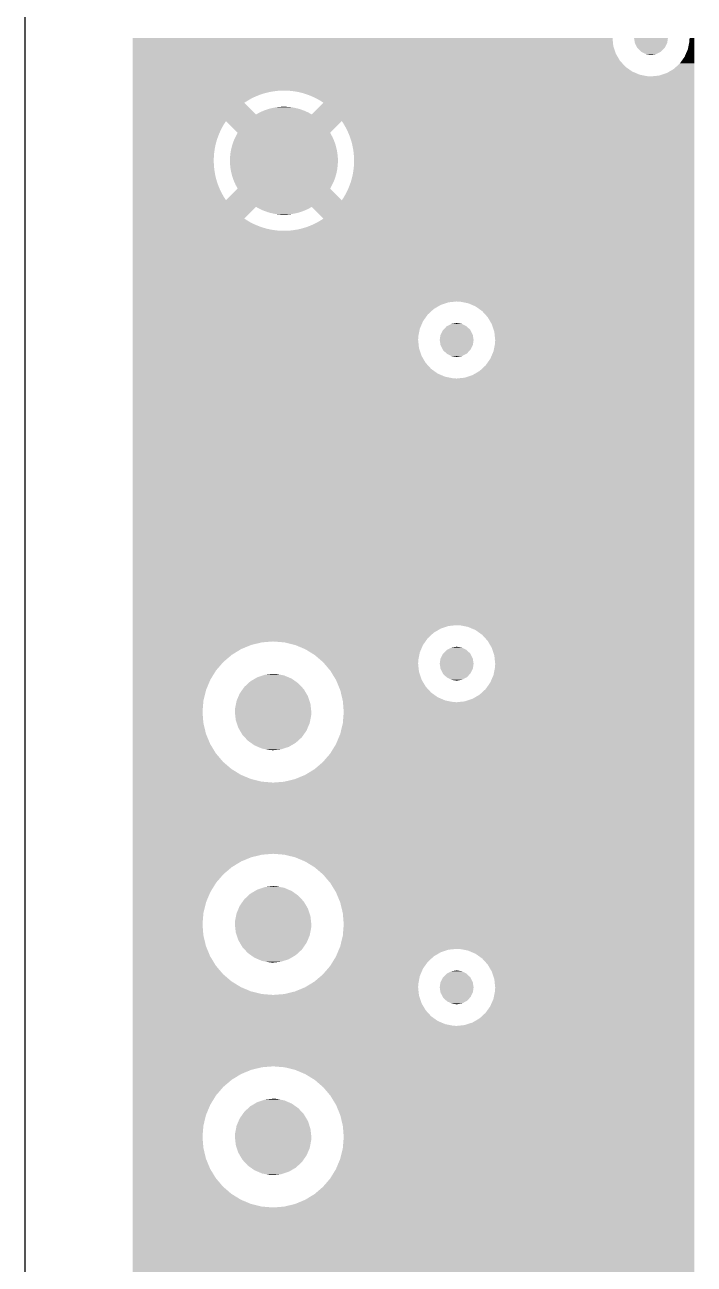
# Model space of a CAD drawing. Extents: x 295 to 953, y 10 to 290.
# Drawn here: x 580.48 to 596.23, y 199.12 to 228.3 of the extents above; entities that cross this region are included whole.
import ezdxf

# ---------------------------------------------------------------- set-up
doc = ezdxf.new("R2010")
doc.units = 0
doc.header["$LTSCALE"] = 5
doc.header["$MEASUREMENT"] = 0
doc.layers.add('FROMC1', color=7, linetype='CONTINUOUS')

msp = doc.modelspace()

# ---------------------------------------------------------------- linework, layer by layer
at = {"layer": 'FROMC1'}
msp.add_line((580.478, 263.995), (580.478, 75.999), dxfattribs=at)
msp.add_line((580.478, 263.995), (580.478, 75.999), dxfattribs=at)
for points in [[(583.018, 227.797), (583.018, 227.988), (594.323, 227.797), (594.303, 227.988)], [(583.018, 227.988), (583.018, 227.988), (594.303, 227.988), (594.302, 227.988)], [(594.829, 227.873), (594.811, 227.988), (595.591, 227.873), (595.608, 227.988)], [(596.076, 227.72), (596.113, 227.908), (596.226, 227.72), (596.226, 227.908)], [(596.113, 227.908), (596.116, 227.988), (596.226, 227.908), (596.226, 227.988)], [(596.116, 227.988), (596.117, 227.988), (596.226, 227.988), (596.225, 227.988)], [(583.018, 227.615), (583.018, 227.797), (594.383, 227.615), (594.323, 227.797)], [(583.018, 227.449), (583.018, 227.615), (594.48, 227.449), (594.383, 227.615)], [(594.831, 227.862), (594.829, 227.873), (595.586, 227.862), (595.591, 227.873)], [(594.885, 227.759), (594.831, 227.862), (595.536, 227.759), (595.586, 227.862)], [(594.89, 227.75), (594.885, 227.759), (595.527, 227.75), (595.536, 227.759)], [(594.974, 227.668), (594.89, 227.75), (595.447, 227.668), (595.527, 227.75)], [(594.981, 227.661), (594.974, 227.668), (595.435, 227.661), (595.447, 227.668)], [(595.088, 227.609), (594.981, 227.661), (595.335, 227.609), (595.435, 227.661)], [(595.095, 227.606), (595.088, 227.609), (595.314, 227.606), (595.335, 227.609)], [(595.21, 227.589), (595.095, 227.606), (595.21, 227.589), (595.314, 227.606)], [(596, 227.544), (596.076, 227.72), (596.226, 227.544), (596.226, 227.72)], [(583.018, 227.308), (583.018, 227.449), (594.609, 227.308), (594.48, 227.449)], [(583.018, 227.197), (583.018, 227.308), (594.766, 227.197), (594.609, 227.308)], [(595.748, 227.258), (595.889, 227.388), (596.226, 227.258), (596.226, 227.388)], [(595.889, 227.388), (596, 227.544), (596.226, 227.388), (596.226, 227.544)], [(583.018, 227.122), (583.018, 227.197), (594.942, 227.122), (594.766, 227.197)], [(583.018, 227.085), (583.018, 227.122), (595.13, 227.085), (594.942, 227.122)], [(583.018, 227.081), (583.018, 227.085), (595.21, 227.081), (595.13, 227.085)], [(583.018, 226.748), (583.018, 227.081), (596.226, 226.748), (596.226, 227.081)], [(595.21, 227.081), (595.4, 227.101), (596.226, 227.081), (596.226, 227.101)], [(595.4, 227.101), (595.582, 227.161), (596.226, 227.101), (596.226, 227.161)], [(595.582, 227.161), (595.748, 227.258), (596.226, 227.161), (596.226, 227.258)], [(583.018, 226.747), (583.018, 226.748), (586.499, 226.747), (586.581, 226.748)], [(583.018, 226.741), (583.018, 226.747), (586.417, 226.741), (586.499, 226.747)], [(583.018, 226.731), (583.018, 226.741), (586.336, 226.731), (586.417, 226.741)], [(583.018, 226.717), (583.018, 226.731), (586.255, 226.717), (586.336, 226.731)], [(583.018, 226.7), (583.018, 226.717), (586.175, 226.7), (586.255, 226.717)], [(586.663, 226.746), (586.581, 226.748), (596.226, 226.746), (596.226, 226.748)], [(586.744, 226.74), (586.663, 226.746), (596.226, 226.74), (596.226, 226.746)], [(586.825, 226.729), (586.744, 226.74), (596.226, 226.729), (596.226, 226.74)], [(586.906, 226.715), (586.825, 226.729), (596.226, 226.715), (596.226, 226.729)], [(586.986, 226.696), (586.906, 226.715), (596.226, 226.696), (596.226, 226.715)], [(583.018, 226.678), (583.018, 226.7), (586.096, 226.678), (586.175, 226.7)], [(583.018, 226.652), (583.018, 226.678), (586.018, 226.652), (586.096, 226.678)], [(583.018, 226.623), (583.018, 226.652), (585.942, 226.623), (586.018, 226.652)], [(583.018, 226.59), (583.018, 226.623), (585.867, 226.59), (585.942, 226.623)], [(583.018, 226.553), (583.018, 226.59), (585.794, 226.553), (585.867, 226.59)], [(583.018, 226.512), (583.018, 226.553), (585.723, 226.512), (585.794, 226.553)], [(583.018, 226.468), (583.018, 226.512), (585.654, 226.468), (585.723, 226.512)], [(583.018, 226.46), (583.018, 226.468), (585.642, 226.46), (585.654, 226.468)], [(583.018, 226.185), (583.018, 226.46), (585.917, 226.185), (585.642, 226.46)], [(587.065, 226.674), (586.986, 226.696), (596.226, 226.674), (596.226, 226.696)], [(587.142, 226.647), (587.065, 226.674), (596.226, 226.647), (596.226, 226.674)], [(587.218, 226.617), (587.142, 226.647), (596.226, 226.617), (596.226, 226.647)], [(587.293, 226.583), (587.218, 226.617), (596.226, 226.583), (596.226, 226.617)], [(587.23, 226.185), (587.505, 226.46), (596.226, 226.185), (596.226, 226.46)], [(587.366, 226.546), (587.293, 226.583), (596.226, 226.546), (596.226, 226.583)], [(587.437, 226.505), (587.366, 226.546), (596.226, 226.505), (596.226, 226.546)], [(587.505, 226.46), (587.437, 226.505), (596.226, 226.46), (596.226, 226.505)], [(583.018, 226.029), (583.018, 226.185), (596.226, 226.029), (596.226, 226.185)], [(585.917, 226.185), (585.93, 226.192), (587.23, 226.185), (587.217, 226.192)], [(585.93, 226.192), (585.981, 226.22), (587.217, 226.192), (587.167, 226.22)], [(585.981, 226.22), (585.992, 226.227), (587.167, 226.22), (587.154, 226.227)], [(585.992, 226.227), (586.045, 226.252), (587.154, 226.227), (587.103, 226.252)], [(586.045, 226.252), (586.057, 226.258), (587.103, 226.252), (587.089, 226.258)], [(586.057, 226.258), (586.111, 226.28), (587.089, 226.258), (587.037, 226.28)], [(586.111, 226.28), (586.124, 226.285), (587.037, 226.28), (587.023, 226.285)], [(586.124, 226.285), (586.179, 226.304), (587.023, 226.285), (586.969, 226.304)], [(586.179, 226.304), (586.192, 226.309), (586.969, 226.304), (586.954, 226.309)], [(586.192, 226.309), (586.248, 226.325), (586.954, 226.309), (586.9, 226.325)], [(586.248, 226.325), (586.261, 226.328), (586.9, 226.325), (586.885, 226.328)], [(586.261, 226.328), (586.318, 226.341), (586.885, 226.328), (586.83, 226.341)], [(586.318, 226.341), (586.331, 226.344), (586.83, 226.341), (586.815, 226.344)], [(586.331, 226.344), (586.389, 226.354), (586.815, 226.344), (586.76, 226.354)], [(586.389, 226.354), (586.402, 226.356), (586.76, 226.354), (586.743, 226.356)], [(586.402, 226.356), (586.462, 226.362), (586.743, 226.356), (586.688, 226.362)], [(586.462, 226.362), (586.473, 226.363), (586.688, 226.362), (586.669, 226.363)], [(586.473, 226.363), (586.537, 226.367), (586.669, 226.363), (586.617, 226.367)], [(586.537, 226.367), (586.545, 226.367), (586.617, 226.367), (586.545, 226.367)], [(583.018, 225.961), (583.018, 226.029), (585.166, 225.961), (585.211, 226.029)], [(583.018, 225.89), (583.018, 225.961), (585.125, 225.89), (585.166, 225.961)], [(583.018, 225.817), (583.018, 225.89), (585.088, 225.817), (585.125, 225.89)], [(585.486, 225.754), (585.211, 226.029), (587.661, 225.754), (587.936, 226.029)], [(587.985, 225.954), (587.936, 226.029), (596.226, 225.954), (596.226, 226.029)], [(588.025, 225.883), (587.985, 225.954), (596.226, 225.883), (596.226, 225.954)], [(588.063, 225.81), (588.025, 225.883), (596.226, 225.81), (596.226, 225.883)], [(583.018, 225.742), (583.018, 225.817), (585.054, 225.742), (585.088, 225.817)], [(583.018, 225.666), (583.018, 225.742), (585.024, 225.666), (585.054, 225.742)], [(583.018, 225.589), (583.018, 225.666), (584.997, 225.589), (585.024, 225.666)], [(583.018, 225.51), (583.018, 225.589), (584.975, 225.51), (584.997, 225.589)], [(585.377, 225.52), (585.391, 225.561), (587.771, 225.52), (587.756, 225.561)], [(585.391, 225.561), (585.402, 225.587), (587.756, 225.561), (587.745, 225.587)], [(585.402, 225.587), (585.419, 225.627), (587.745, 225.587), (587.727, 225.627)], [(585.419, 225.627), (585.432, 225.653), (587.727, 225.627), (587.716, 225.653)], [(585.432, 225.653), (585.451, 225.691), (587.716, 225.653), (587.696, 225.691)], [(585.451, 225.691), (585.465, 225.717), (587.696, 225.691), (587.682, 225.717)], [(585.465, 225.717), (585.486, 225.754), (587.682, 225.717), (587.661, 225.754)], [(588.096, 225.736), (588.063, 225.81), (596.226, 225.736), (596.226, 225.81)], [(588.126, 225.659), (588.096, 225.736), (596.226, 225.659), (596.226, 225.736)], [(588.152, 225.582), (588.126, 225.659), (596.226, 225.582), (596.226, 225.659)], [(588.174, 225.503), (588.152, 225.582), (596.226, 225.503), (596.226, 225.582)], [(583.018, 225.43), (583.018, 225.51), (584.956, 225.43), (584.975, 225.51)], [(583.018, 225.349), (583.018, 225.43), (584.942, 225.349), (584.956, 225.43)], [(583.018, 225.268), (583.018, 225.349), (584.931, 225.268), (584.942, 225.349)], [(583.018, 225.187), (583.018, 225.268), (584.925, 225.187), (584.931, 225.268)], [(585.312, 225.241), (585.317, 225.284), (587.835, 225.241), (587.829, 225.284)], [(585.317, 225.284), (585.322, 225.312), (587.829, 225.284), (587.825, 225.312)], [(585.322, 225.312), (585.33, 225.354), (587.825, 225.312), (587.817, 225.354)], [(585.33, 225.354), (585.336, 225.382), (587.817, 225.354), (587.811, 225.382)], [(585.336, 225.382), (585.346, 225.424), (587.811, 225.382), (587.8, 225.424)], [(585.346, 225.424), (585.355, 225.452), (587.8, 225.424), (587.793, 225.452)], [(585.355, 225.452), (585.367, 225.493), (587.793, 225.452), (587.78, 225.493)], [(585.367, 225.493), (585.377, 225.52), (587.78, 225.493), (587.771, 225.52)], [(588.192, 225.423), (588.174, 225.503), (596.226, 225.423), (596.226, 225.503)], [(588.206, 225.342), (588.192, 225.423), (596.226, 225.342), (596.226, 225.423)], [(588.216, 225.261), (588.206, 225.342), (596.226, 225.261), (596.226, 225.342)], [(588.223, 225.179), (588.216, 225.261), (596.226, 225.179), (596.226, 225.261)], [(583.018, 225.097), (583.018, 225.187), (584.923, 225.097), (584.925, 225.187)], [(583.018, 225.016), (583.018, 225.097), (584.925, 225.016), (584.923, 225.097)], [(583.018, 224.934), (583.018, 225.016), (584.931, 224.934), (584.925, 225.016)], [(585.304, 225.141), (585.306, 225.169), (587.842, 225.141), (587.842, 225.169)], [(585.304, 225.097), (585.304, 225.141), (587.844, 225.097), (587.842, 225.141)], [(585.305, 225.054), (585.304, 225.097), (587.843, 225.054), (587.844, 225.097)], [(585.306, 225.026), (585.305, 225.054), (587.841, 225.026), (587.843, 225.054)], [(585.306, 225.169), (585.309, 225.212), (587.842, 225.169), (587.838, 225.212)], [(585.309, 224.983), (585.306, 225.026), (587.838, 224.983), (587.841, 225.026)], [(585.309, 225.212), (585.312, 225.241), (587.838, 225.212), (587.835, 225.241)], [(585.312, 224.954), (585.309, 224.983), (587.835, 224.954), (587.838, 224.983)], [(588.216, 224.927), (588.222, 225.008), (596.226, 224.927), (596.226, 225.008)], [(588.222, 225.008), (588.225, 225.097), (596.226, 225.008), (596.226, 225.097)], [(588.225, 225.097), (588.223, 225.179), (596.226, 225.097), (596.226, 225.179)], [(583.018, 224.853), (583.018, 224.934), (584.941, 224.853), (584.931, 224.934)], [(583.018, 224.772), (583.018, 224.853), (584.955, 224.772), (584.941, 224.853)], [(583.018, 224.692), (583.018, 224.772), (584.973, 224.692), (584.955, 224.772)], [(583.018, 224.613), (583.018, 224.692), (584.995, 224.613), (584.973, 224.692)], [(585.318, 224.911), (585.312, 224.954), (587.83, 224.911), (587.835, 224.954)], [(585.322, 224.883), (585.318, 224.911), (587.825, 224.883), (587.83, 224.911)], [(585.33, 224.841), (585.322, 224.883), (587.817, 224.841), (587.825, 224.883)], [(585.336, 224.813), (585.33, 224.841), (587.811, 224.813), (587.817, 224.841)], [(585.347, 224.771), (585.336, 224.813), (587.801, 224.771), (587.811, 224.813)], [(585.354, 224.743), (585.347, 224.771), (587.793, 224.743), (587.801, 224.771)], [(585.367, 224.702), (585.354, 224.743), (587.78, 224.702), (587.793, 224.743)], [(585.376, 224.675), (585.367, 224.702), (587.771, 224.675), (587.78, 224.702)], [(585.392, 224.634), (585.376, 224.675), (587.756, 224.634), (587.771, 224.675)], [(588.15, 224.606), (588.172, 224.685), (596.226, 224.606), (596.226, 224.685)], [(588.172, 224.685), (588.191, 224.765), (596.226, 224.685), (596.226, 224.765)], [(588.191, 224.765), (588.205, 224.846), (596.226, 224.765), (596.226, 224.846)], [(588.205, 224.846), (588.216, 224.927), (596.226, 224.846), (596.226, 224.927)], [(583.018, 224.536), (583.018, 224.613), (585.021, 224.536), (584.995, 224.613)], [(583.018, 224.459), (583.018, 224.536), (585.051, 224.459), (585.021, 224.536)], [(583.018, 224.385), (583.018, 224.459), (585.084, 224.385), (585.051, 224.459)], [(583.018, 224.312), (583.018, 224.385), (585.122, 224.312), (585.084, 224.385)], [(585.211, 224.166), (585.486, 224.441), (587.936, 224.166), (587.661, 224.441)], [(585.402, 224.608), (585.392, 224.634), (587.745, 224.608), (587.756, 224.634)], [(585.42, 224.568), (585.402, 224.608), (587.728, 224.568), (587.745, 224.608)], [(585.431, 224.542), (585.42, 224.568), (587.715, 224.542), (587.728, 224.568)], [(585.451, 224.504), (585.431, 224.542), (587.696, 224.504), (587.715, 224.542)], [(585.465, 224.478), (585.451, 224.504), (587.682, 224.478), (587.696, 224.504)], [(585.486, 224.441), (585.465, 224.478), (587.661, 224.441), (587.682, 224.478)], [(588.022, 224.305), (588.06, 224.378), (596.226, 224.305), (596.226, 224.378)], [(588.06, 224.378), (588.093, 224.453), (596.226, 224.378), (596.226, 224.453)], [(588.093, 224.453), (588.124, 224.529), (596.226, 224.453), (596.226, 224.529)], [(588.124, 224.529), (588.15, 224.606), (596.226, 224.529), (596.226, 224.606)], [(583.018, 224.24), (583.018, 224.312), (585.162, 224.24), (585.122, 224.312)], [(583.018, 224.166), (583.018, 224.24), (585.211, 224.166), (585.162, 224.24)], [(583.018, 224.01), (583.018, 224.166), (596.226, 224.01), (596.226, 224.166)], [(587.936, 224.166), (587.981, 224.234), (596.226, 224.166), (596.226, 224.234)], [(587.981, 224.234), (588.022, 224.305), (596.226, 224.234), (596.226, 224.305)], [(583.018, 223.735), (583.018, 224.01), (585.642, 223.735), (585.917, 224.01)], [(585.93, 224.003), (585.917, 224.01), (587.218, 224.003), (587.23, 224.01)], [(585.98, 223.975), (585.93, 224.003), (587.167, 223.975), (587.218, 224.003)], [(585.993, 223.968), (585.98, 223.975), (587.155, 223.968), (587.167, 223.975)], [(586.044, 223.943), (585.993, 223.968), (587.102, 223.943), (587.155, 223.968)], [(586.058, 223.937), (586.044, 223.943), (587.09, 223.937), (587.102, 223.943)], [(586.11, 223.915), (586.058, 223.937), (587.036, 223.915), (587.09, 223.937)], [(586.125, 223.91), (586.11, 223.915), (587.023, 223.91), (587.036, 223.915)], [(586.178, 223.891), (586.125, 223.91), (586.968, 223.891), (587.023, 223.91)], [(586.193, 223.886), (586.178, 223.891), (586.956, 223.886), (586.968, 223.891)], [(586.247, 223.87), (586.193, 223.886), (586.899, 223.87), (586.956, 223.886)], [(586.262, 223.867), (586.247, 223.87), (586.886, 223.867), (586.899, 223.87)], [(586.317, 223.854), (586.262, 223.867), (586.829, 223.854), (586.886, 223.867)], [(586.333, 223.851), (586.317, 223.854), (586.816, 223.851), (586.829, 223.854)], [(586.388, 223.841), (586.333, 223.851), (586.758, 223.841), (586.816, 223.851)], [(586.404, 223.839), (586.388, 223.841), (586.746, 223.839), (586.758, 223.841)], [(586.459, 223.833), (586.404, 223.839), (586.685, 223.833), (586.746, 223.839)], [(586.478, 223.831), (586.459, 223.833), (586.674, 223.831), (586.685, 223.833)], [(586.531, 223.828), (586.478, 223.831), (586.61, 223.828), (586.674, 223.831)], [(586.602, 223.828), (586.531, 223.828), (586.602, 223.828), (586.61, 223.828)], [(587.505, 223.735), (587.23, 224.01), (596.226, 223.735), (596.226, 224.01)], [(583.018, 223.69), (583.018, 223.735), (585.71, 223.69), (585.642, 223.735)], [(583.018, 223.649), (583.018, 223.69), (585.781, 223.649), (585.71, 223.69)], [(583.018, 223.611), (583.018, 223.649), (585.854, 223.611), (585.781, 223.649)], [(583.018, 223.578), (583.018, 223.611), (585.929, 223.578), (585.854, 223.611)], [(583.018, 223.548), (583.018, 223.578), (586.005, 223.548), (585.929, 223.578)], [(583.018, 223.521), (583.018, 223.548), (586.082, 223.521), (586.005, 223.548)], [(583.018, 223.499), (583.018, 223.521), (586.161, 223.499), (586.082, 223.521)], [(586.972, 223.495), (587.051, 223.517), (596.226, 223.495), (596.226, 223.517)], [(587.051, 223.517), (587.129, 223.543), (596.226, 223.517), (596.226, 223.543)], [(587.129, 223.543), (587.205, 223.572), (596.226, 223.543), (596.226, 223.572)], [(587.205, 223.572), (587.28, 223.605), (596.226, 223.572), (596.226, 223.605)], [(587.28, 223.605), (587.353, 223.642), (596.226, 223.605), (596.226, 223.642)], [(587.353, 223.642), (587.424, 223.683), (596.226, 223.642), (596.226, 223.683)], [(587.424, 223.683), (587.494, 223.727), (596.226, 223.683), (596.226, 223.727)], [(587.494, 223.727), (587.505, 223.735), (596.226, 223.727), (596.226, 223.735)], [(583.018, 223.48), (583.018, 223.499), (586.241, 223.48), (586.161, 223.499)], [(583.018, 223.466), (583.018, 223.48), (586.322, 223.466), (586.241, 223.48)], [(583.018, 223.455), (583.018, 223.466), (586.403, 223.455), (586.322, 223.466)], [(583.018, 223.449), (583.018, 223.455), (586.485, 223.449), (586.403, 223.455)], [(583.018, 223.446), (583.018, 223.449), (586.566, 223.446), (586.485, 223.449)], [(583.018, 221.783), (583.018, 223.446), (596.226, 221.783), (596.226, 223.446)], [(586.566, 223.446), (586.648, 223.448), (596.226, 223.446), (596.226, 223.448)], [(586.648, 223.448), (586.73, 223.454), (596.226, 223.448), (596.226, 223.454)], [(586.73, 223.454), (586.811, 223.464), (596.226, 223.454), (596.226, 223.464)], [(586.811, 223.464), (586.892, 223.477), (596.226, 223.464), (596.226, 223.477)], [(586.892, 223.477), (586.972, 223.495), (596.226, 223.477), (596.226, 223.495)], [(583.018, 221.763), (583.018, 221.783), (590.447, 221.763), (590.638, 221.783)], [(583.018, 221.703), (583.018, 221.763), (590.265, 221.703), (590.447, 221.763)], [(590.717, 221.779), (590.638, 221.783), (596.226, 221.779), (596.226, 221.783)], [(590.906, 221.742), (590.717, 221.779), (596.226, 221.742), (596.226, 221.779)], [(583.018, 221.606), (583.018, 221.703), (590.099, 221.606), (590.265, 221.703)], [(583.018, 221.476), (583.018, 221.606), (589.958, 221.476), (590.099, 221.606)], [(583.018, 221.32), (583.018, 221.476), (589.847, 221.32), (589.958, 221.476)], [(591.082, 221.667), (590.906, 221.742), (596.226, 221.667), (596.226, 221.742)], [(591.238, 221.556), (591.082, 221.667), (596.226, 221.556), (596.226, 221.667)], [(591.367, 221.414), (591.238, 221.556), (596.226, 221.414), (596.226, 221.556)], [(583.018, 221.144), (583.018, 221.32), (589.771, 221.144), (589.847, 221.32)], [(590.32, 221.114), (590.4, 221.196), (590.958, 221.114), (590.873, 221.196)], [(590.4, 221.196), (590.412, 221.202), (590.873, 221.196), (590.867, 221.202)], [(590.412, 221.202), (590.512, 221.255), (590.867, 221.202), (590.759, 221.255)], [(590.512, 221.255), (590.532, 221.258), (590.759, 221.255), (590.753, 221.258)], [(590.532, 221.258), (590.638, 221.275), (590.753, 221.258), (590.638, 221.275)], [(591.464, 221.249), (591.367, 221.414), (596.226, 221.249), (596.226, 221.414)], [(591.524, 221.067), (591.464, 221.249), (596.226, 221.067), (596.226, 221.249)], [(583.018, 220.956), (583.018, 221.144), (589.734, 220.956), (589.771, 221.144)], [(583.018, 220.876), (583.018, 220.956), (589.731, 220.876), (589.734, 220.956)], [(583.018, 220.685), (583.018, 220.876), (589.751, 220.685), (589.731, 220.876)], [(590.239, 220.876), (590.256, 220.991), (591.036, 220.876), (591.018, 220.991)], [(590.257, 220.761), (590.239, 220.876), (591.019, 220.761), (591.036, 220.876)], [(590.256, 220.991), (590.261, 221.001), (591.018, 220.991), (591.016, 221.001)], [(590.261, 221.001), (590.311, 221.105), (591.016, 221.001), (590.962, 221.105)], [(590.311, 221.105), (590.32, 221.114), (590.962, 221.105), (590.958, 221.114)], [(591.544, 220.876), (591.524, 221.067), (596.226, 220.876), (596.226, 221.067)], [(591.541, 220.796), (591.544, 220.876), (596.226, 220.796), (596.226, 220.876)], [(583.018, 220.503), (583.018, 220.685), (589.811, 220.503), (589.751, 220.685)], [(590.259, 220.751), (590.257, 220.761), (591.014, 220.751), (591.019, 220.761)], [(590.313, 220.647), (590.259, 220.751), (590.964, 220.647), (591.014, 220.751)], [(590.317, 220.638), (590.313, 220.647), (590.955, 220.638), (590.964, 220.647)], [(590.402, 220.556), (590.317, 220.638), (590.875, 220.556), (590.955, 220.638)], [(591.428, 220.432), (591.504, 220.608), (596.226, 220.432), (596.226, 220.608)], [(591.504, 220.608), (591.541, 220.796), (596.226, 220.608), (596.226, 220.796)], [(583.018, 220.338), (583.018, 220.503), (589.908, 220.338), (589.811, 220.503)], [(583.018, 220.196), (583.018, 220.338), (590.037, 220.196), (589.908, 220.338)], [(590.408, 220.55), (590.402, 220.556), (590.863, 220.55), (590.875, 220.556)], [(590.516, 220.497), (590.408, 220.55), (590.763, 220.497), (590.863, 220.55)], [(590.523, 220.494), (590.516, 220.497), (590.743, 220.494), (590.763, 220.497)], [(590.638, 220.477), (590.523, 220.494), (590.638, 220.477), (590.743, 220.494)], [(591.317, 220.276), (591.428, 220.432), (596.226, 220.276), (596.226, 220.432)], [(583.018, 220.085), (583.018, 220.196), (590.193, 220.085), (590.037, 220.196)], [(583.018, 220.01), (583.018, 220.085), (590.37, 220.01), (590.193, 220.085)], [(583.018, 219.973), (583.018, 220.01), (590.558, 219.973), (590.37, 220.01)], [(590.828, 219.989), (591.01, 220.049), (596.226, 219.989), (596.226, 220.049)], [(591.01, 220.049), (591.176, 220.146), (596.226, 220.049), (596.226, 220.146)], [(591.176, 220.146), (591.317, 220.276), (596.226, 220.146), (596.226, 220.276)], [(583.018, 219.969), (583.018, 219.973), (590.638, 219.969), (590.558, 219.973)], [(583.018, 214.163), (583.018, 219.969), (596.226, 214.163), (596.226, 219.969)], [(590.638, 219.969), (590.828, 219.989), (596.226, 219.969), (596.226, 219.989)], [(583.018, 214.143), (583.018, 214.163), (590.447, 214.143), (590.638, 214.163)], [(583.018, 214.083), (583.018, 214.143), (590.265, 214.083), (590.447, 214.143)], [(583.018, 213.986), (583.018, 214.083), (590.099, 213.986), (590.265, 214.083)], [(583.018, 213.856), (583.018, 213.986), (589.958, 213.856), (590.099, 213.986)], [(590.717, 214.159), (590.638, 214.163), (596.226, 214.159), (596.226, 214.163)], [(590.906, 214.122), (590.717, 214.159), (596.226, 214.122), (596.226, 214.159)], [(591.082, 214.047), (590.906, 214.122), (596.226, 214.047), (596.226, 214.122)], [(591.238, 213.936), (591.082, 214.047), (596.226, 213.936), (596.226, 214.047)], [(591.367, 213.794), (591.238, 213.936), (596.226, 213.794), (596.226, 213.936)], [(583.018, 213.779), (583.018, 213.856), (589.903, 213.779), (589.958, 213.856)], [(583.018, 213.759), (583.018, 213.779), (586.061, 213.759), (586.32, 213.779)], [(583.018, 213.699), (583.018, 213.759), (585.808, 213.699), (586.061, 213.759)], [(583.018, 213.6), (583.018, 213.699), (585.568, 213.6), (585.808, 213.699)], [(583.018, 213.464), (583.018, 213.6), (585.347, 213.464), (585.568, 213.6)], [(586.589, 213.757), (586.32, 213.779), (589.888, 213.757), (589.903, 213.779)], [(586.822, 213.7), (586.589, 213.757), (589.847, 213.7), (589.888, 213.757)], [(586.841, 213.695), (586.822, 213.7), (589.845, 213.695), (589.847, 213.7)], [(587.08, 213.595), (586.841, 213.695), (589.802, 213.595), (589.845, 213.695)], [(587.195, 213.524), (587.08, 213.595), (589.771, 213.524), (589.802, 213.595)], [(590.4, 213.576), (590.412, 213.582), (590.873, 213.576), (590.867, 213.582)], [(590.412, 213.582), (590.512, 213.635), (590.867, 213.582), (590.759, 213.635)], [(590.512, 213.635), (590.532, 213.638), (590.759, 213.635), (590.753, 213.638)], [(590.532, 213.638), (590.638, 213.655), (590.753, 213.638), (590.638, 213.655)], [(591.464, 213.629), (591.367, 213.794), (596.226, 213.629), (596.226, 213.794)], [(591.524, 213.447), (591.464, 213.629), (596.226, 213.447), (596.226, 213.629)], [(583.018, 213.296), (583.018, 213.464), (585.149, 213.296), (585.347, 213.464)], [(583.018, 213.1), (583.018, 213.296), (584.979, 213.1), (585.149, 213.296)], [(587.301, 213.458), (587.195, 213.524), (589.758, 213.458), (589.771, 213.524)], [(587.443, 213.336), (587.301, 213.458), (589.734, 213.336), (589.758, 213.458)], [(587.498, 213.289), (587.443, 213.336), (589.732, 213.289), (589.734, 213.336)], [(587.526, 213.256), (587.498, 213.289), (589.731, 213.256), (589.732, 213.289)], [(590.239, 213.256), (590.256, 213.371), (591.036, 213.256), (591.018, 213.371)], [(590.256, 213.371), (590.261, 213.381), (591.018, 213.371), (591.016, 213.381)], [(590.261, 213.381), (590.311, 213.485), (591.016, 213.381), (590.962, 213.485)], [(590.311, 213.485), (590.32, 213.494), (590.962, 213.485), (590.958, 213.494)], [(590.32, 213.494), (590.4, 213.576), (590.958, 213.494), (590.873, 213.576)], [(591.544, 213.256), (591.524, 213.447), (596.226, 213.256), (596.226, 213.447)], [(583.018, 212.879), (583.018, 213.1), (584.843, 212.879), (584.979, 213.1)], [(586.13, 212.997), (586.291, 213.014), (586.484, 212.997), (586.393, 213.014)], [(586.291, 213.014), (586.32, 213.017), (586.393, 213.014), (586.32, 213.017)], [(587.666, 213.091), (587.526, 213.256), (589.748, 213.091), (589.731, 213.256)], [(587.682, 213.065), (587.666, 213.091), (589.751, 213.065), (589.748, 213.091)], [(587.793, 212.883), (587.682, 213.065), (589.811, 212.883), (589.751, 213.065)], [(590.257, 213.141), (590.239, 213.256), (591.019, 213.141), (591.036, 213.256)], [(590.259, 213.131), (590.257, 213.141), (591.014, 213.131), (591.019, 213.141)], [(590.313, 213.027), (590.259, 213.131), (590.964, 213.027), (591.014, 213.131)], [(590.317, 213.018), (590.313, 213.027), (590.955, 213.018), (590.964, 213.027)], [(590.402, 212.936), (590.317, 213.018), (590.875, 212.936), (590.955, 213.018)], [(591.504, 212.988), (591.541, 213.176), (596.226, 212.988), (596.226, 213.176)], [(591.541, 213.176), (591.544, 213.256), (596.226, 213.176), (596.226, 213.256)], [(583.018, 212.639), (583.018, 212.879), (584.742, 212.639), (584.843, 212.879)], [(585.603, 212.654), (585.644, 212.711), (587.042, 212.654), (586.989, 212.711)], [(585.644, 212.711), (585.734, 212.794), (586.989, 212.711), (586.912, 212.794)], [(585.734, 212.794), (585.784, 212.84), (586.912, 212.794), (586.847, 212.84)], [(585.784, 212.84), (585.892, 212.904), (586.847, 212.84), (586.756, 212.904)], [(585.892, 212.904), (585.948, 212.937), (586.756, 212.904), (586.678, 212.937)], [(585.948, 212.937), (586.074, 212.978), (586.678, 212.937), (586.581, 212.978)], [(586.074, 212.978), (586.13, 212.997), (586.581, 212.978), (586.484, 212.997)], [(587.801, 212.869), (587.793, 212.883), (589.819, 212.869), (589.811, 212.883)], [(587.864, 212.718), (587.801, 212.869), (589.908, 212.718), (589.819, 212.869)], [(587.9, 212.629), (587.864, 212.718), (589.989, 212.629), (589.908, 212.718)], [(590.408, 212.93), (590.402, 212.936), (590.863, 212.93), (590.875, 212.936)], [(590.516, 212.877), (590.408, 212.93), (590.763, 212.877), (590.863, 212.93)], [(590.523, 212.874), (590.516, 212.877), (590.743, 212.874), (590.763, 212.877)], [(590.638, 212.857), (590.523, 212.874), (590.638, 212.857), (590.743, 212.874)], [(591.317, 212.656), (591.428, 212.812), (596.226, 212.656), (596.226, 212.812)], [(591.428, 212.812), (591.504, 212.988), (596.226, 212.812), (596.226, 212.988)], [(583.018, 212.387), (583.018, 212.639), (584.68, 212.387), (584.742, 212.639)], [(585.459, 212.379), (585.506, 212.489), (587.175, 212.379), (587.139, 212.489)], [(585.506, 212.489), (585.534, 212.555), (587.139, 212.489), (587.1, 212.555)], [(585.534, 212.555), (585.603, 212.654), (587.1, 212.555), (587.042, 212.654)], [(587.913, 212.576), (587.9, 212.629), (590.037, 212.576), (589.989, 212.629)], [(587.939, 212.465), (587.913, 212.576), (590.193, 212.465), (590.037, 212.576)], [(587.957, 212.39), (587.939, 212.465), (590.37, 212.39), (590.193, 212.465)], [(590.828, 212.369), (591.01, 212.429), (596.226, 212.369), (596.226, 212.429)], [(591.01, 212.429), (591.176, 212.526), (596.226, 212.429), (596.226, 212.526)], [(591.176, 212.526), (591.317, 212.656), (596.226, 212.526), (596.226, 212.656)], [(583.018, 212.118), (583.018, 212.387), (584.658, 212.118), (584.68, 212.387)], [(585.42, 212.118), (585.423, 212.192), (587.219, 212.118), (587.211, 212.192)], [(585.423, 212.192), (585.446, 212.308), (587.211, 212.192), (587.198, 212.308)], [(585.446, 212.308), (585.459, 212.379), (587.198, 212.308), (587.175, 212.379)], [(587.96, 212.377), (587.957, 212.39), (590.435, 212.377), (590.37, 212.39)], [(587.962, 212.353), (587.96, 212.377), (590.558, 212.353), (590.435, 212.377)], [(587.963, 212.349), (587.962, 212.353), (590.638, 212.349), (590.558, 212.353)], [(587.981, 212.118), (587.963, 212.349), (596.226, 212.118), (596.226, 212.349)], [(590.638, 212.349), (590.828, 212.369), (596.226, 212.349), (596.226, 212.369)], [(583.018, 211.859), (583.018, 212.118), (584.679, 211.859), (584.658, 212.118)], [(583.018, 211.607), (583.018, 211.859), (584.739, 211.607), (584.679, 211.859)], [(585.428, 212.045), (585.42, 212.118), (587.216, 212.045), (587.219, 212.118)], [(585.441, 211.928), (585.428, 212.045), (587.194, 211.928), (587.216, 212.045)], [(585.464, 211.857), (585.441, 211.928), (587.18, 211.857), (587.194, 211.928)], [(585.501, 211.747), (585.464, 211.857), (587.133, 211.747), (587.18, 211.857)], [(587.897, 211.597), (587.959, 211.849), (596.226, 211.597), (596.226, 211.849)], [(587.959, 211.849), (587.981, 212.118), (596.226, 211.849), (596.226, 212.118)], [(583.018, 211.367), (583.018, 211.607), (584.838, 211.367), (584.739, 211.607)], [(585.539, 211.681), (585.501, 211.747), (587.105, 211.681), (587.133, 211.747)], [(585.597, 211.582), (585.539, 211.681), (587.036, 211.582), (587.105, 211.681)], [(585.65, 211.525), (585.597, 211.582), (586.996, 211.525), (587.036, 211.582)], [(587.796, 211.357), (587.897, 211.597), (596.226, 211.357), (596.226, 211.597)], [(583.018, 211.145), (583.018, 211.367), (584.973, 211.145), (584.838, 211.367)], [(585.727, 211.442), (585.65, 211.525), (586.905, 211.442), (586.996, 211.525)], [(585.792, 211.396), (585.727, 211.442), (586.855, 211.396), (586.905, 211.442)], [(585.883, 211.332), (585.792, 211.396), (586.747, 211.332), (586.855, 211.396)], [(585.961, 211.299), (585.883, 211.332), (586.691, 211.299), (586.747, 211.332)], [(586.058, 211.258), (585.961, 211.299), (586.565, 211.258), (586.691, 211.299)], [(586.155, 211.239), (586.058, 211.258), (586.509, 211.239), (586.565, 211.258)], [(587.66, 211.137), (587.796, 211.357), (596.226, 211.137), (596.226, 211.357)], [(583.018, 210.947), (583.018, 211.145), (585.141, 210.947), (584.973, 211.145)], [(586.246, 211.222), (586.155, 211.239), (586.348, 211.222), (586.509, 211.239)], [(586.32, 211.219), (586.246, 211.222), (586.32, 211.219), (586.348, 211.222)], [(587.49, 210.94), (587.66, 211.137), (596.226, 210.94), (596.226, 211.137)], [(583.018, 210.778), (583.018, 210.947), (585.338, 210.778), (585.141, 210.947)], [(583.018, 210.641), (583.018, 210.778), (585.559, 210.641), (585.338, 210.778)], [(587.071, 210.637), (587.293, 210.772), (596.226, 210.637), (596.226, 210.772)], [(587.293, 210.772), (587.49, 210.94), (596.226, 210.772), (596.226, 210.94)], [(583.018, 210.541), (583.018, 210.641), (585.798, 210.541), (585.559, 210.641)], [(583.018, 210.479), (583.018, 210.541), (586.05, 210.479), (585.798, 210.541)], [(583.018, 210.457), (583.018, 210.479), (586.32, 210.457), (586.05, 210.479)], [(583.018, 208.781), (583.018, 210.457), (596.226, 208.781), (596.226, 210.457)], [(586.32, 210.457), (586.578, 210.477), (596.226, 210.457), (596.226, 210.477)], [(586.578, 210.477), (586.831, 210.538), (596.226, 210.477), (596.226, 210.538)], [(586.831, 210.538), (587.071, 210.637), (596.226, 210.538), (596.226, 210.637)], [(583.018, 208.76), (583.018, 208.781), (586.061, 208.76), (586.32, 208.781)], [(583.018, 208.7), (583.018, 208.76), (585.808, 208.7), (586.061, 208.76)], [(583.018, 208.601), (583.018, 208.7), (585.568, 208.601), (585.808, 208.7)], [(586.589, 208.759), (586.32, 208.781), (596.226, 208.759), (596.226, 208.781)], [(586.841, 208.697), (586.589, 208.759), (596.226, 208.697), (596.226, 208.759)], [(587.08, 208.596), (586.841, 208.697), (596.226, 208.596), (596.226, 208.697)], [(583.018, 208.466), (583.018, 208.601), (585.347, 208.466), (585.568, 208.601)], [(583.018, 208.298), (583.018, 208.466), (585.149, 208.298), (585.347, 208.466)], [(587.301, 208.46), (587.08, 208.596), (596.226, 208.46), (596.226, 208.596)], [(587.498, 208.29), (587.301, 208.46), (596.226, 208.29), (596.226, 208.46)], [(583.018, 208.101), (583.018, 208.298), (584.979, 208.101), (585.149, 208.298)], [(583.018, 207.88), (583.018, 208.101), (584.843, 207.88), (584.979, 208.101)], [(587.666, 208.092), (587.498, 208.29), (596.226, 208.092), (596.226, 208.29)], [(587.801, 207.871), (587.666, 208.092), (596.226, 207.871), (596.226, 208.092)], [(583.018, 207.641), (583.018, 207.88), (584.742, 207.641), (584.843, 207.88)], [(585.644, 207.712), (585.734, 207.795), (586.989, 207.712), (586.912, 207.795)], [(585.734, 207.795), (585.784, 207.842), (586.912, 207.795), (586.847, 207.842)], [(585.784, 207.842), (585.892, 207.905), (586.847, 207.842), (586.756, 207.905)], [(585.892, 207.905), (585.948, 207.938), (586.756, 207.905), (586.678, 207.938)], [(585.948, 207.938), (586.074, 207.98), (586.678, 207.938), (586.581, 207.98)], [(586.074, 207.98), (586.13, 207.998), (586.581, 207.98), (586.484, 207.998)], [(586.13, 207.998), (586.291, 208.016), (586.484, 207.998), (586.393, 208.016)], [(586.291, 208.016), (586.32, 208.019), (586.393, 208.016), (586.32, 208.019)], [(587.9, 207.631), (587.801, 207.871), (596.226, 207.631), (596.226, 207.871)], [(583.018, 207.388), (583.018, 207.641), (584.68, 207.388), (584.742, 207.641)], [(585.459, 207.38), (585.506, 207.49), (587.175, 207.38), (587.139, 207.49)], [(585.506, 207.49), (585.534, 207.556), (587.139, 207.49), (587.1, 207.556)], [(585.534, 207.556), (585.603, 207.655), (587.1, 207.556), (587.042, 207.655)], [(585.603, 207.655), (585.644, 207.712), (587.042, 207.655), (586.989, 207.712)], [(587.96, 207.378), (587.9, 207.631), (596.226, 207.378), (596.226, 207.631)], [(583.018, 207.119), (583.018, 207.388), (584.658, 207.119), (584.68, 207.388)], [(585.42, 207.119), (585.423, 207.193), (587.219, 207.119), (587.211, 207.193)], [(585.423, 207.193), (585.446, 207.309), (587.211, 207.193), (587.198, 207.309)], [(585.446, 207.309), (585.459, 207.38), (587.198, 207.309), (587.175, 207.38)], [(587.981, 207.119), (587.96, 207.378), (596.226, 207.119), (596.226, 207.378)], [(583.018, 206.861), (583.018, 207.119), (584.679, 206.861), (584.658, 207.119)], [(585.428, 207.046), (585.42, 207.119), (587.216, 207.046), (587.219, 207.119)], [(585.441, 206.93), (585.428, 207.046), (587.194, 206.93), (587.216, 207.046)], [(585.464, 206.858), (585.441, 206.93), (587.18, 206.858), (587.194, 206.93)], [(587.959, 206.85), (587.981, 207.119), (596.226, 206.85), (596.226, 207.119)], [(583.018, 206.608), (583.018, 206.861), (584.739, 206.608), (584.679, 206.861)], [(583.018, 206.368), (583.018, 206.608), (584.838, 206.368), (584.739, 206.608)], [(585.501, 206.748), (585.464, 206.858), (587.133, 206.748), (587.18, 206.858)], [(585.539, 206.683), (585.501, 206.748), (587.105, 206.683), (587.133, 206.748)], [(585.597, 206.584), (585.539, 206.683), (587.036, 206.584), (587.105, 206.683)], [(585.65, 206.526), (585.597, 206.584), (586.996, 206.526), (587.036, 206.584)], [(587.874, 206.543), (587.897, 206.598), (596.226, 206.543), (596.226, 206.598)], [(587.897, 206.598), (587.959, 206.85), (596.226, 206.598), (596.226, 206.85)], [(583.018, 206.146), (583.018, 206.368), (584.973, 206.146), (584.838, 206.368)], [(585.727, 206.443), (585.65, 206.526), (586.905, 206.443), (586.996, 206.526)], [(585.792, 206.397), (585.727, 206.443), (586.855, 206.397), (586.905, 206.443)], [(585.883, 206.333), (585.792, 206.397), (586.747, 206.333), (586.855, 206.397)], [(585.961, 206.3), (585.883, 206.333), (586.691, 206.3), (586.747, 206.333)], [(586.058, 206.259), (585.961, 206.3), (586.565, 206.259), (586.691, 206.3)], [(587.721, 206.236), (587.796, 206.359), (589.958, 206.236), (590.092, 206.359)], [(587.796, 206.359), (587.799, 206.366), (590.092, 206.359), (590.099, 206.366)], [(587.799, 206.366), (587.84, 206.463), (590.099, 206.366), (590.265, 206.463)], [(587.84, 206.463), (587.865, 206.523), (590.265, 206.463), (590.447, 206.523)], [(587.865, 206.523), (587.874, 206.543), (590.447, 206.523), (590.638, 206.543)], [(590.717, 206.539), (590.638, 206.543), (596.226, 206.539), (596.226, 206.543)], [(590.906, 206.502), (590.717, 206.539), (596.226, 206.502), (596.226, 206.539)], [(591.082, 206.427), (590.906, 206.502), (596.226, 206.427), (596.226, 206.502)], [(591.238, 206.316), (591.082, 206.427), (596.226, 206.316), (596.226, 206.427)], [(591.367, 206.174), (591.238, 206.316), (596.226, 206.174), (596.226, 206.316)], [(583.018, 205.948), (583.018, 206.146), (585.141, 205.948), (584.973, 206.146)], [(586.155, 206.24), (586.058, 206.259), (586.509, 206.24), (586.565, 206.259)], [(586.246, 206.223), (586.155, 206.24), (586.348, 206.223), (586.509, 206.24)], [(586.32, 206.22), (586.246, 206.223), (586.32, 206.22), (586.348, 206.223)], [(587.49, 205.941), (587.61, 206.08), (589.787, 205.941), (589.847, 206.08)], [(587.61, 206.08), (587.66, 206.138), (589.847, 206.08), (589.888, 206.138)], [(587.66, 206.138), (587.721, 206.236), (589.888, 206.138), (589.958, 206.236)], [(590.412, 205.962), (590.512, 206.015), (590.867, 205.962), (590.759, 206.015)], [(590.512, 206.015), (590.532, 206.018), (590.759, 206.015), (590.753, 206.018)], [(590.532, 206.018), (590.638, 206.035), (590.753, 206.018), (590.638, 206.035)], [(591.464, 206.009), (591.367, 206.174), (596.226, 206.009), (596.226, 206.174)], [(591.524, 205.827), (591.464, 206.009), (596.226, 205.827), (596.226, 206.009)], [(583.018, 205.779), (583.018, 205.948), (585.338, 205.779), (585.141, 205.948)], [(583.018, 205.643), (583.018, 205.779), (585.559, 205.643), (585.338, 205.779)], [(587.071, 205.638), (587.199, 205.716), (589.731, 205.638), (589.734, 205.716)], [(587.199, 205.716), (587.293, 205.773), (589.734, 205.716), (589.746, 205.773)], [(587.293, 205.773), (587.447, 205.904), (589.746, 205.773), (589.771, 205.904)], [(587.447, 205.904), (587.49, 205.941), (589.771, 205.904), (589.787, 205.941)], [(590.239, 205.636), (590.256, 205.751), (591.036, 205.636), (591.018, 205.751)], [(590.256, 205.751), (590.261, 205.761), (591.018, 205.751), (591.016, 205.761)], [(590.261, 205.761), (590.311, 205.865), (591.016, 205.761), (590.962, 205.865)], [(590.311, 205.865), (590.32, 205.874), (590.962, 205.865), (590.958, 205.874)], [(590.32, 205.874), (590.4, 205.956), (590.958, 205.874), (590.873, 205.956)], [(590.4, 205.956), (590.412, 205.962), (590.873, 205.956), (590.867, 205.962)], [(591.544, 205.636), (591.524, 205.827), (596.226, 205.636), (596.226, 205.827)], [(583.018, 205.542), (583.018, 205.643), (585.798, 205.542), (585.559, 205.643)], [(583.018, 205.48), (583.018, 205.542), (586.05, 205.48), (585.798, 205.542)], [(583.018, 205.458), (583.018, 205.48), (586.32, 205.458), (586.05, 205.48)], [(583.018, 205.445), (583.018, 205.458), (589.751, 205.445), (589.75, 205.458)], [(583.018, 205.263), (583.018, 205.445), (589.811, 205.263), (589.751, 205.445)], [(586.32, 205.458), (586.578, 205.478), (589.75, 205.458), (589.748, 205.478)], [(586.578, 205.478), (586.831, 205.539), (589.748, 205.478), (589.741, 205.539)], [(586.831, 205.539), (587.066, 205.636), (589.741, 205.539), (589.731, 205.636)], [(587.066, 205.636), (587.071, 205.638), (589.731, 205.636), (589.731, 205.638)], [(590.257, 205.521), (590.239, 205.636), (591.019, 205.521), (591.036, 205.636)], [(590.259, 205.511), (590.257, 205.521), (591.014, 205.511), (591.019, 205.521)], [(590.313, 205.407), (590.259, 205.511), (590.964, 205.407), (591.014, 205.511)], [(591.504, 205.368), (591.541, 205.556), (596.226, 205.368), (596.226, 205.556)], [(591.541, 205.556), (591.544, 205.636), (596.226, 205.556), (596.226, 205.636)], [(583.018, 205.098), (583.018, 205.263), (589.908, 205.098), (589.811, 205.263)], [(590.317, 205.398), (590.313, 205.407), (590.955, 205.398), (590.964, 205.407)], [(590.402, 205.316), (590.317, 205.398), (590.875, 205.316), (590.955, 205.398)], [(590.408, 205.31), (590.402, 205.316), (590.863, 205.31), (590.875, 205.316)], [(590.516, 205.257), (590.408, 205.31), (590.763, 205.257), (590.863, 205.31)], [(590.523, 205.254), (590.516, 205.257), (590.743, 205.254), (590.763, 205.257)], [(590.638, 205.237), (590.523, 205.254), (590.638, 205.237), (590.743, 205.254)], [(591.317, 205.036), (591.428, 205.192), (596.226, 205.036), (596.226, 205.192)], [(591.428, 205.192), (591.504, 205.368), (596.226, 205.192), (596.226, 205.368)], [(583.018, 204.956), (583.018, 205.098), (590.037, 204.956), (589.908, 205.098)], [(583.018, 204.845), (583.018, 204.956), (590.193, 204.845), (590.037, 204.956)], [(583.018, 204.77), (583.018, 204.845), (590.37, 204.77), (590.193, 204.845)], [(591.01, 204.809), (591.176, 204.906), (596.226, 204.809), (596.226, 204.906)], [(591.176, 204.906), (591.317, 205.036), (596.226, 204.906), (596.226, 205.036)], [(583.018, 204.733), (583.018, 204.77), (590.558, 204.733), (590.37, 204.77)], [(583.018, 204.729), (583.018, 204.733), (590.638, 204.729), (590.558, 204.733)], [(583.018, 204.62), (583.018, 204.729), (596.226, 204.62), (596.226, 204.729)], [(583.018, 203.777), (583.018, 204.62), (596.226, 203.777), (596.226, 204.62)], [(590.638, 204.729), (590.828, 204.749), (596.226, 204.729), (596.226, 204.749)], [(590.828, 204.749), (591.01, 204.809), (596.226, 204.749), (596.226, 204.809)], [(583.018, 203.756), (583.018, 203.777), (586.061, 203.756), (586.32, 203.777)], [(583.018, 203.696), (583.018, 203.756), (585.808, 203.696), (586.061, 203.756)], [(583.018, 203.597), (583.018, 203.696), (585.568, 203.597), (585.808, 203.696)], [(586.589, 203.755), (586.32, 203.777), (596.226, 203.755), (596.226, 203.777)], [(586.841, 203.693), (586.589, 203.755), (596.226, 203.693), (596.226, 203.755)], [(587.08, 203.592), (586.841, 203.693), (596.226, 203.592), (596.226, 203.693)], [(583.018, 203.462), (583.018, 203.597), (585.347, 203.462), (585.568, 203.597)], [(583.018, 203.294), (583.018, 203.462), (585.149, 203.294), (585.347, 203.462)], [(587.301, 203.456), (587.08, 203.592), (596.226, 203.456), (596.226, 203.592)], [(587.498, 203.286), (587.301, 203.456), (596.226, 203.286), (596.226, 203.456)], [(583.018, 203.097), (583.018, 203.294), (584.979, 203.097), (585.149, 203.294)], [(583.018, 202.876), (583.018, 203.097), (584.843, 202.876), (584.979, 203.097)], [(587.666, 203.089), (587.498, 203.286), (596.226, 203.089), (596.226, 203.286)], [(587.801, 202.867), (587.666, 203.089), (596.226, 202.867), (596.226, 203.089)], [(583.018, 202.637), (583.018, 202.876), (584.742, 202.637), (584.843, 202.876)], [(585.644, 202.708), (585.734, 202.792), (586.989, 202.708), (586.912, 202.792)], [(585.734, 202.792), (585.784, 202.838), (586.912, 202.792), (586.847, 202.838)], [(585.784, 202.838), (585.892, 202.901), (586.847, 202.838), (586.756, 202.901)], [(585.892, 202.901), (585.948, 202.935), (586.756, 202.901), (586.678, 202.935)], [(585.948, 202.935), (586.074, 202.976), (586.678, 202.935), (586.581, 202.976)], [(586.074, 202.976), (586.13, 202.994), (586.581, 202.976), (586.484, 202.994)], [(586.13, 202.994), (586.291, 203.012), (586.484, 202.994), (586.393, 203.012)], [(586.291, 203.012), (586.32, 203.015), (586.393, 203.012), (586.32, 203.015)], [(587.9, 202.627), (587.801, 202.867), (596.226, 202.627), (596.226, 202.867)], [(583.018, 202.385), (583.018, 202.637), (584.68, 202.385), (584.742, 202.637)], [(585.506, 202.487), (585.534, 202.552), (587.139, 202.487), (587.1, 202.552)], [(585.534, 202.552), (585.603, 202.651), (587.1, 202.552), (587.042, 202.651)], [(585.603, 202.651), (585.644, 202.708), (587.042, 202.651), (586.989, 202.708)], [(587.96, 202.374), (587.9, 202.627), (596.226, 202.374), (596.226, 202.627)], [(583.018, 202.116), (583.018, 202.385), (584.658, 202.116), (584.68, 202.385)], [(585.423, 202.189), (585.446, 202.305), (587.211, 202.189), (587.198, 202.305)], [(585.446, 202.305), (585.459, 202.377), (587.198, 202.305), (587.175, 202.377)], [(585.459, 202.377), (585.506, 202.487), (587.175, 202.377), (587.139, 202.487)], [(587.981, 202.116), (587.96, 202.374), (596.226, 202.116), (596.226, 202.374)], [(583.018, 201.857), (583.018, 202.116), (584.679, 201.857), (584.658, 202.116)], [(585.42, 202.116), (585.423, 202.189), (587.219, 202.116), (587.211, 202.189)], [(585.428, 202.042), (585.42, 202.116), (587.216, 202.042), (587.219, 202.116)], [(585.441, 201.926), (585.428, 202.042), (587.194, 201.926), (587.216, 202.042)], [(585.464, 201.854), (585.441, 201.926), (587.18, 201.854), (587.194, 201.926)], [(587.959, 201.846), (587.981, 202.116), (596.226, 201.846), (596.226, 202.116)], [(583.018, 201.604), (583.018, 201.857), (584.739, 201.604), (584.679, 201.857)], [(585.501, 201.744), (585.464, 201.854), (587.133, 201.744), (587.18, 201.854)], [(585.539, 201.679), (585.501, 201.744), (587.105, 201.679), (587.133, 201.744)], [(585.597, 201.58), (585.539, 201.679), (587.036, 201.58), (587.105, 201.679)], [(587.897, 201.594), (587.959, 201.846), (596.226, 201.594), (596.226, 201.846)], [(583.018, 201.364), (583.018, 201.604), (584.838, 201.364), (584.739, 201.604)], [(583.018, 201.143), (583.018, 201.364), (584.973, 201.143), (584.838, 201.364)], [(585.65, 201.523), (585.597, 201.58), (586.996, 201.523), (587.036, 201.58)], [(585.727, 201.44), (585.65, 201.523), (586.905, 201.44), (586.996, 201.523)], [(585.792, 201.393), (585.727, 201.44), (586.855, 201.393), (586.905, 201.44)], [(585.883, 201.33), (585.792, 201.393), (586.747, 201.33), (586.855, 201.393)], [(585.961, 201.297), (585.883, 201.33), (586.691, 201.297), (586.747, 201.33)], [(587.66, 201.134), (587.796, 201.355), (596.226, 201.134), (596.226, 201.355)], [(587.796, 201.355), (587.897, 201.594), (596.226, 201.355), (596.226, 201.594)], [(583.018, 200.945), (583.018, 201.143), (585.141, 200.945), (584.973, 201.143)], [(586.058, 201.255), (585.961, 201.297), (586.565, 201.255), (586.691, 201.297)], [(586.155, 201.237), (586.058, 201.255), (586.509, 201.237), (586.565, 201.255)], [(586.246, 201.219), (586.155, 201.237), (586.348, 201.219), (586.509, 201.237)], [(586.32, 201.216), (586.246, 201.219), (586.32, 201.216), (586.348, 201.219)], [(587.49, 200.937), (587.66, 201.134), (596.226, 200.937), (596.226, 201.134)], [(583.018, 200.775), (583.018, 200.945), (585.338, 200.775), (585.141, 200.945)], [(583.018, 200.639), (583.018, 200.775), (585.559, 200.639), (585.338, 200.775)], [(587.071, 200.634), (587.293, 200.769), (596.226, 200.634), (596.226, 200.769)], [(587.293, 200.769), (587.49, 200.937), (596.226, 200.769), (596.226, 200.937)], [(583.018, 200.538), (583.018, 200.639), (585.798, 200.538), (585.559, 200.639)], [(583.018, 200.476), (583.018, 200.538), (586.05, 200.476), (585.798, 200.538)], [(583.018, 200.454), (583.018, 200.476), (586.32, 200.454), (586.05, 200.476)], [(583.018, 198.778), (583.018, 200.454), (596.226, 198.778), (596.226, 200.454)], [(586.32, 200.454), (586.578, 200.475), (596.226, 200.454), (596.226, 200.475)], [(586.578, 200.475), (586.831, 200.535), (596.226, 200.475), (596.226, 200.535)], [(586.831, 200.535), (587.071, 200.634), (596.226, 200.535), (596.226, 200.634)]]:
    msp.add_solid(points, dxfattribs=at)

doc.saveas('drawing.dxf')
